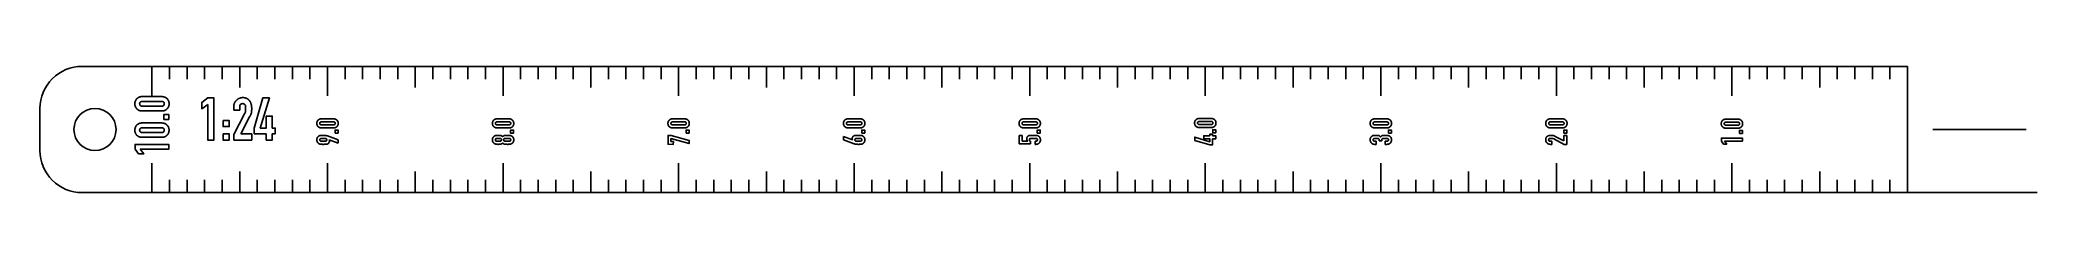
# Model space of a CAD drawing. Header units: millimetres. Extents: x -443 to 31, y 0 to 30.
import ezdxf

# ---------------------------------------------------------------- set-up
doc = ezdxf.new("R2010")
doc.units = ezdxf.units.MM
doc.layers.get('0').update_dxf_attribs({"linetype": 'CONTINUOUS'})

msp = doc.modelspace()

# ---------------------------------------------------------------- linework, layer by layer
for p, q in [((-416.67, 30), (-416.67, 23)), ((-412.5, 30), (-412.5, 27)), ((-408.33, 30), (-408.33, 27)), ((-404.17, 30), (-404.17, 27)), ((-400, 30), (-400, 27)), ((-395.83, 30), (-395.83, 25)), ((-391.67, 30), (-391.67, 27)), ((-387.5, 30), (-387.5, 27)), ((-383.33, 30), (-383.33, 27)), ((-379.17, 30), (-379.17, 27)), ((-375, 30), (-375, 23)), ((-370.83, 30), (-370.83, 27)), ((-366.67, 30), (-366.67, 27)), ((-362.5, 30), (-362.5, 27)), ((-358.33, 30), (-358.33, 27)), ((-354.17, 30), (-354.17, 25)), ((-350, 30), (-350, 27)), ((-345.83, 30), (-345.83, 27)), ((-341.67, 30), (-341.67, 27)), ((-337.5, 30), (-337.5, 27)), ((-333.33, 30), (-333.33, 23)), ((-329.17, 30), (-329.17, 27)), ((-325, 30), (-325, 27)), ((-320.83, 30), (-320.83, 27)), ((-316.67, 30), (-316.67, 27)), ((-312.5, 30), (-312.5, 25)), ((-308.33, 30), (-308.33, 27)), ((-304.17, 30), (-304.17, 27)), ((-300, 30), (-300, 27)), ((-295.83, 30), (-295.83, 27)), ((-291.67, 30), (-291.67, 23)), ((-287.5, 30), (-287.5, 27)), ((-283.33, 30), (-283.33, 27)), ((-279.17, 30), (-279.17, 27)), ((-275, 30), (-275, 27)), ((-270.83, 30), (-270.83, 25)), ((-266.67, 30), (-266.67, 27)), ((-262.5, 30), (-262.5, 27)), ((-258.33, 30), (-258.33, 27)), ((-254.17, 30), (-254.17, 27)), ((-250, 30), (-250, 23)), ((-245.83, 30), (-245.83, 27)), ((-241.67, 30), (-241.67, 27)), ((-237.5, 30), (-237.5, 27)), ((-233.33, 30), (-233.33, 27)), ((-229.17, 30), (-229.17, 25)), ((-225, 30), (-225, 27)), ((-220.83, 30), (-220.83, 27)), ((-216.67, 30), (-216.67, 27)), ((-212.5, 30), (-212.5, 27)), ((-208.33, 30), (-208.33, 23)), ((-204.17, 30), (-204.17, 27)), ((-200, 30), (-200, 27)), ((-195.83, 30), (-195.83, 27)), ((-191.67, 30), (-191.67, 27)), ((-187.5, 30), (-187.5, 25)), ((-183.33, 30), (-183.33, 27)), ((-179.17, 30), (-179.17, 27)), ((-175, 30), (-175, 27)), ((-170.83, 30), (-170.83, 27)), ((-166.67, 30), (-166.67, 23)), ((-162.5, 30), (-162.5, 27)), ((-158.33, 30), (-158.33, 27)), ((-154.17, 30), (-154.17, 27)), ((-150, 30), (-150, 27)), ((-145.83, 30), (-145.83, 25)), ((-141.67, 30), (-141.67, 27)), ((-137.5, 30), (-137.5, 27)), ((-133.33, 30), (-133.33, 27)), ((-129.17, 30), (-129.17, 27)), ((-125, 30), (-125, 23)), ((-120.83, 30), (-120.83, 27)), ((-116.67, 30), (-116.67, 27)), ((-112.5, 30), (-112.5, 27)), ((-108.33, 30), (-108.33, 27)), ((-104.17, 30), (-104.17, 25)), ((-100, 30), (-100, 27)), ((-95.83, 30), (-95.83, 27)), ((-91.67, 30), (-91.67, 27)), ((-87.5, 30), (-87.5, 27)), ((-83.33, 30), (-83.33, 23)), ((-79.17, 30), (-79.17, 27)), ((-75, 30), (-75, 27)), ((-70.83, 30), (-70.83, 27)), ((-66.67, 30), (-66.67, 27)), ((-62.5, 30), (-62.5, 25)), ((-58.33, 30), (-58.33, 27)), ((-54.17, 30), (-54.17, 27)), ((-50, 30), (-50, 27)), ((-45.83, 30), (-45.83, 27)), ((-41.67, 30), (-41.67, 23)), ((-37.5, 30), (-37.5, 27)), ((-33.33, 30), (-33.33, 27)), ((-29.17, 30), (-29.17, 27)), ((-25, 30), (-25, 27)), ((-20.83, 30), (-20.83, 25)), ((-16.67, 30), (-16.67, 27)), ((-12.5, 30), (-12.5, 27)), ((-8.33, 30), (-8.33, 27)), ((-4.17, 30), (-4.17, 27)), ((0, 30), (0, 23)), ((-419.01, 22.83), (-414.31, 22.82)), ((-414.31, 21.68), (-419.01, 21.68)), ((-419.01, 20.56), (-414.31, 20.55)), ((-414.31, 19.41), (-419.01, 19.41)), ((-397.26, 19.62), (-397.26, 20.41)), ((-395.83, 19.62), (-397.26, 19.62)), ((-395.83, 20.44), (-395.83, 19.62)), ((-419.01, 16.56), (-414.31, 16.55)), ((-414.31, 15.41), (-419.01, 15.41)), ((-419.01, 14.29), (-414.32, 14.28)), ((-397.26, 13.85), (-394.67, 18.72)), ((-393.47, 17.99), (-395.57, 13.93)), ((-376.46, 17.53), (-373.53, 17.53)), ((-373.53, 16.81), (-376.46, 16.81)), ((-376.46, 16.11), (-373.53, 16.11)), ((-373.53, 15.39), (-376.46, 15.39)), ((-331.86, 16.81), (-334.8, 16.81)), ((-334.8, 16.11), (-331.86, 16.11)), ((-331.86, 15.39), (-334.8, 15.39)), ((-334.79, 17.53), (-331.86, 17.53)), ((-293.13, 17.53), (-290.19, 17.53)), ((-290.19, 16.81), (-293.13, 16.81)), ((-293.13, 16.11), (-290.19, 16.11)), ((-290.19, 15.39), (-293.13, 15.39)), ((-251.46, 17.53), (-248.53, 17.53)), ((-248.53, 16.81), (-251.46, 16.81)), ((-251.46, 16.11), (-248.53, 16.11)), ((-248.53, 15.39), (-251.46, 15.39)), ((-206.86, 16.81), (-209.8, 16.81)), ((-209.8, 16.11), (-206.86, 16.11)), ((-206.86, 15.39), (-209.8, 15.39)), ((-209.79, 17.53), (-206.86, 17.53)), ((-168.13, 17.62), (-165.19, 17.61)), ((-165.19, 16.9), (-168.13, 16.9)), ((-168.13, 16.2), (-165.19, 16.19)), ((-165.19, 15.48), (-168.13, 15.48)), ((-126.46, 17.53), (-123.53, 17.53)), ((-123.53, 16.81), (-126.46, 16.81)), ((-126.46, 16.11), (-123.53, 16.11)), ((-123.53, 15.39), (-126.46, 15.39)), ((-81.86, 16.81), (-84.8, 16.81)), ((-84.8, 16.11), (-81.86, 16.11)), ((-81.86, 15.39), (-84.8, 15.39)), ((-84.79, 17.53), (-81.86, 17.53)), ((-43.13, 17.46), (-40.19, 17.46)), ((-40.19, 16.74), (-43.13, 16.74)), ((-43.13, 16.04), (-40.19, 16.04)), ((-40.19, 15.32), (-43.13, 15.33)), ((6.03, 15), (28.16, 15)), ((-414.32, 13.14), (-419.01, 13.14)), ((-397.26, 12.5), (-397.26, 13.85)), ((-392.99, 12.5), (-397.26, 12.5)), ((-395.57, 13.93), (-392.99, 13.93)), ((-392.99, 13.93), (-392.99, 12.5)), ((-376.47, 12.19), (-375.54, 12.19)), ((-375.54, 12.89), (-376.46, 12.89)), ((-375.01, 13.47), (-372.5, 12.53)), ((-374.6, 12.55), (-374.61, 12.53)), ((-372.5, 11.73), (-374.6, 12.55)), ((-372.5, 12.53), (-372.5, 11.73)), ((-334.08, 12.89), (-334.81, 12.89)), ((-334.81, 12.19), (-334.08, 12.19)), ((-331.86, 12.89), (-332.84, 12.89)), ((-332.84, 12.19), (-331.86, 12.19)), ((-252.5, 13.35), (-250.4, 12.53)), ((-252.5, 12.55), (-252.5, 13.35)), ((-249.98, 11.61), (-252.5, 12.55)), ((-250.4, 12.53), (-250.38, 12.55)), ((-248.53, 12.89), (-249.46, 12.89)), ((-249.46, 12.19), (-248.53, 12.19)), ((-210.83, 13.61), (-210.16, 13.61)), ((-210.83, 11.56), (-210.83, 13.61)), ((-208.14, 11.56), (-210.83, 11.56)), ((-210.16, 13.61), (-210.16, 12.19)), ((-210.16, 12.19), (-208.81, 12.19)), ((-208.15, 13.61), (-206.86, 13.61)), ((-208.13, 12.19), (-208.14, 11.56)), ((-206.88, 12.89), (-208.05, 12.89)), ((-207.07, 11.47), (-207.07, 12.19)), ((-207.07, 12.19), (-206.89, 12.19)), ((-206.86, 11.47), (-207.07, 11.47)), ((-126.07, 11.47), (-126.48, 11.47)), ((-125.83, 12.89), (-126.47, 12.89)), ((-126.47, 12.19), (-126.07, 12.19)), ((-126.07, 12.19), (-126.07, 11.47)), ((-124.76, 12.32), (-125.39, 12.32)), ((-123.57, 12.89), (-124.29, 12.89)), ((-123.93, 11.47), (-123.93, 12.19)), ((-123.93, 12.19), (-123.56, 12.19)), ((-123.52, 11.47), (-123.93, 11.47)), ((-84.8, 12.19), (-84.39, 12.19)), ((-84.39, 11.47), (-84.79, 11.47)), ((-84.39, 12.19), (-84.39, 11.47)), ((-81.51, 11.47), (-83.94, 12.77)), ((-83.58, 13.37), (-81.55, 12.31)), ((-81.55, 12.31), (-81.55, 13.61)), ((-81.55, 13.61), (-80.83, 13.61)), ((-80.83, 11.47), (-81.51, 11.47)), ((-80.83, 13.61), (-80.83, 11.47)), ((-416.67, 0), (-416.67, 7)), ((-395.83, 0), (-395.83, 5)), ((-375, 0), (-375, 7)), ((-354.17, 0), (-354.17, 5)), ((-333.33, 0), (-333.33, 7)), ((-312.5, 0), (-312.5, 5)), ((-291.67, 0), (-291.67, 7)), ((-270.83, 0), (-270.83, 5)), ((-250, 0), (-250, 7)), ((-229.17, 0), (-229.17, 5)), ((-208.33, 0), (-208.33, 7)), ((-187.5, 0), (-187.5, 5)), ((-166.67, 0), (-166.67, 7)), ((-145.83, 0), (-145.83, 5)), ((-125, 0), (-125, 7)), ((-104.17, 0), (-104.17, 5)), ((-83.33, 0), (-83.33, 7)), ((-62.5, 0), (-62.5, 5)), ((-41.67, 0), (-41.67, 7)), ((-20.83, 0), (-20.83, 5)), ((0, 0), (0, 7)), ((-412.5, 0), (-412.5, 3)), ((-408.33, 0), (-408.33, 3)), ((-404.17, 0), (-404.17, 3)), ((-400, 0), (-400, 3)), ((-391.67, 0), (-391.67, 3)), ((-387.5, 0), (-387.5, 3)), ((-383.33, 0), (-383.33, 3)), ((-379.17, 0), (-379.17, 3)), ((-370.83, 0), (-370.83, 3)), ((-366.67, 0), (-366.67, 3)), ((-362.5, 0), (-362.5, 3)), ((-358.33, 0), (-358.33, 3)), ((-350, 0), (-350, 3)), ((-345.83, 0), (-345.83, 3)), ((-341.67, 0), (-341.67, 3)), ((-337.5, 0), (-337.5, 3)), ((-329.17, 0), (-329.17, 3)), ((-325, 0), (-325, 3)), ((-320.83, 0), (-320.83, 3)), ((-316.67, 0), (-316.67, 3)), ((-308.33, 0), (-308.33, 3)), ((-304.17, 0), (-304.17, 3)), ((-300, 0), (-300, 3)), ((-295.83, 0), (-295.83, 3)), ((-287.5, 0), (-287.5, 3)), ((-283.33, 0), (-283.33, 3)), ((-279.17, 0), (-279.17, 3)), ((-275, 0), (-275, 3)), ((-266.67, 0), (-266.67, 3)), ((-262.5, 0), (-262.5, 3)), ((-258.33, 0), (-258.33, 3)), ((-254.17, 0), (-254.17, 3)), ((-245.83, 0), (-245.83, 3)), ((-241.67, 0), (-241.67, 3)), ((-237.5, 0), (-237.5, 3)), ((-233.33, 0), (-233.33, 3)), ((-225, 0), (-225, 3)), ((-220.83, 0), (-220.83, 3)), ((-216.67, 0), (-216.67, 3)), ((-212.5, 0), (-212.5, 3)), ((-204.17, 0), (-204.17, 3)), ((-200, 0), (-200, 3)), ((-195.83, 0), (-195.83, 3)), ((-191.67, 0), (-191.67, 3)), ((-183.33, 0), (-183.33, 3)), ((-179.17, 0), (-179.17, 3)), ((-175, 0), (-175, 3)), ((-170.83, 0), (-170.83, 3)), ((-162.5, 0), (-162.5, 3)), ((-158.33, 0), (-158.33, 3)), ((-154.17, 0), (-154.17, 3)), ((-150, 0), (-150, 3)), ((-141.67, 0), (-141.67, 3)), ((-137.5, 0), (-137.5, 3)), ((-133.33, 0), (-133.33, 3)), ((-129.17, 0), (-129.17, 3)), ((-120.83, 0), (-120.83, 3)), ((-116.67, 0), (-116.67, 3)), ((-112.5, 0), (-112.5, 3)), ((-108.33, 0), (-108.33, 3)), ((-100, 0), (-100, 3)), ((-95.83, 0), (-95.83, 3)), ((-91.67, 0), (-91.67, 3)), ((-87.5, 0), (-87.5, 3)), ((-79.17, 0), (-79.17, 3)), ((-75, 0), (-75, 3)), ((-70.83, 0), (-70.83, 3)), ((-66.67, 0), (-66.67, 3)), ((-58.33, 0), (-58.33, 3)), ((-54.17, 0), (-54.17, 3)), ((-50, 0), (-50, 3)), ((-45.83, 0), (-45.83, 3)), ((-37.5, 0), (-37.5, 3)), ((-33.33, 0), (-33.33, 3)), ((-29.17, 0), (-29.17, 3)), ((-25, 0), (-25, 3)), ((-16.67, 0), (-16.67, 3)), ((-12.5, 0), (-12.5, 3)), ((-8.33, 0), (-8.33, 3)), ((-4.17, 0), (-4.17, 3)), ((0, 0), (30.76, 0))]:
    msp.add_line(p, q)
msp.add_lwpolyline([(-433.25, 0), (0, 0), (0, 30), (-433.25, 30, 0.414214), (-443.25, 20), (-443.25, 10, 0.414214)], format="xyb", close=True)
for points in [[(-403.4, 20.98), (-403.4, 12.5), (-401.96, 12.5), (-401.96, 22.5), (-403.4, 22.5), (-404.83, 21.45), (-404.83, 19.93)], [(-389.53, 13.99), (-389.53, 12.5), (-388.1, 12.5), (-388.1, 13.99), (-387.41, 13.99), (-387.41, 15.34), (-388.1, 15.34), (-388.1, 18.19), (-389.53, 18.19), (-389.53, 15.34), (-390.95, 15.34), (-388.8, 22.5), (-390.32, 22.5), (-392.38, 15.34), (-392.38, 13.99)], [(-413.81, 17.41), (-412.66, 17.41), (-412.66, 18.55), (-413.81, 18.55)], [(-399.76, 17.12), (-399.76, 15.69), (-398.33, 15.69), (-398.33, 17.12)], [(-373.21, 14.14), (-372.5, 14.14), (-372.5, 14.86), (-373.21, 14.86)], [(-331.55, 14.14), (-330.83, 14.14), (-330.83, 14.86), (-331.55, 14.86)], [(-289.88, 14.14), (-289.16, 14.14), (-289.16, 14.86), (-289.88, 14.86)], [(-248.21, 14.14), (-247.5, 14.14), (-247.5, 14.86), (-248.21, 14.86)], [(-206.55, 14.14), (-205.83, 14.14), (-205.83, 14.86), (-206.55, 14.86)], [(-164.88, 14.23), (-164.16, 14.23), (-164.16, 14.94), (-164.88, 14.94)], [(-123.21, 14.14), (-122.5, 14.14), (-122.5, 14.86), (-123.21, 14.86)], [(-81.55, 14.14), (-80.83, 14.14), (-80.83, 14.86), (-81.55, 14.86)], [(-39.88, 14.07), (-39.16, 14.07), (-39.16, 14.79), (-39.88, 14.79)], [(-419.45, 10.32), (-412.67, 10.32), (-412.67, 11.46), (-420.67, 11.47), (-420.67, 10.32), (-419.83, 9.18), (-418.61, 9.18)], [(-399.76, 13.93), (-399.76, 12.5), (-398.33, 12.5), (-398.33, 13.93)], [(-293.49, 12.89), (-289.16, 11.63), (-289.16, 12.39), (-293.45, 13.61), (-294.16, 13.61), (-294.17, 11.48), (-292.92, 11.47), (-292.91, 12.11), (-293.49, 12.11)], [(-164.91, 12.81), (-164.16, 12.81), (-164.16, 13.53), (-164.91, 13.53), (-164.91, 13.87), (-165.58, 13.87), (-165.58, 13.53), (-167.01, 13.53), (-167.01, 12.81), (-165.58, 12.81), (-165.58, 12.1), (-169.16, 13.18), (-169.16, 12.42), (-165.58, 11.38), (-164.91, 11.38)], [(-43.41, 12.26), (-39.16, 12.25), (-39.16, 12.97), (-44.16, 12.97), (-44.16, 12.26), (-43.64, 11.54), (-42.88, 11.54)]]:
    msp.add_lwpolyline(points, close=True)
msp.add_circle((-430.18, 15), 5)
for points in [[(-420.73, 21.12), (-420.73, 21.46), (-420.6, 21.76)], [(-420.6, 20.47), (-420.73, 20.78), (-420.73, 21.12)], [(-420.6, 21.76), (-420.49, 22.08), (-420.26, 22.31)], [(-420.27, 19.93), (-420.49, 20.17), (-420.6, 20.47)], [(-419.73, 19.55), (-420.04, 19.69), (-420.27, 19.93)], [(-420.26, 22.31), (-420.04, 22.55), (-419.72, 22.68)], [(-419.01, 19.41), (-419.41, 19.41), (-419.73, 19.55)], [(-419.72, 22.68), (-419.41, 22.83), (-419.01, 22.83)], [(-419.41, 21.52), (-419.58, 21.37), (-419.58, 21.12)], [(-419.58, 21.12), (-419.58, 20.87), (-419.41, 20.72)], [(-419.01, 21.68), (-419.25, 21.68), (-419.41, 21.52)], [(-419.41, 20.72), (-419.25, 20.56), (-419.01, 20.56)], [(-414.31, 22.82), (-413.9, 22.82), (-413.59, 22.68)], [(-413.89, 21.52), (-414.06, 21.68), (-414.31, 21.68)], [(-414.31, 20.55), (-414.06, 20.55), (-413.89, 20.71)], [(-413.59, 19.54), (-413.91, 19.41), (-414.31, 19.41)], [(-413.74, 21.12), (-413.74, 21.36), (-413.89, 21.52)], [(-413.89, 20.71), (-413.74, 20.87), (-413.74, 21.12)], [(-413.59, 22.68), (-413.28, 22.54), (-413.05, 22.31)], [(-413.05, 19.92), (-413.28, 19.69), (-413.59, 19.54)], [(-413.05, 22.31), (-412.83, 22.07), (-412.7, 21.76)], [(-412.7, 20.46), (-412.83, 20.16), (-413.05, 19.92)], [(-412.7, 21.76), (-412.59, 21.45), (-412.59, 21.11)], [(-412.59, 21.11), (-412.59, 20.78), (-412.7, 20.46)], [(-397.26, 20.41), (-397.26, 20.86), (-397.09, 21.25)], [(-397.09, 21.25), (-396.92, 21.64), (-396.63, 21.94)], [(-396.63, 21.94), (-396.35, 22.23), (-395.95, 22.4)], [(-395.95, 22.4), (-395.56, 22.59), (-395.11, 22.59)], [(-395.64, 20.97), (-395.83, 20.79), (-395.83, 20.44)], [(-395.12, 21.15), (-395.45, 21.15), (-395.64, 20.97)], [(-394.72, 21.04), (-394.86, 21.15), (-395.12, 21.15)], [(-395.11, 22.59), (-394.55, 22.59), (-394.15, 22.37)], [(-394.51, 20.79), (-394.58, 20.94), (-394.72, 21.04)], [(-394.67, 18.72), (-394.48, 19.09), (-394.45, 19.35)], [(-394.44, 20.42), (-394.44, 20.63), (-394.51, 20.79)], [(-394.45, 19.35), (-394.42, 19.64), (-394.42, 20.04)], [(-394.42, 20.04), (-394.42, 20.23), (-394.44, 20.42)], [(-394.15, 22.37), (-393.75, 22.18), (-393.48, 21.83)], [(-393.48, 21.83), (-393.23, 21.48), (-393.12, 21.03)], [(-393.06, 18.99), (-393.1, 18.76), (-393.2, 18.54)], [(-393.12, 21.03), (-392.99, 20.58), (-392.99, 20.07)], [(-393, 19.45), (-393.02, 19.21), (-393.06, 18.99)], [(-392.99, 20.07), (-392.99, 19.71), (-393, 19.45)], [(-420.73, 14.85), (-420.73, 15.19), (-420.61, 15.49)], [(-420.61, 14.2), (-420.73, 14.51), (-420.73, 14.85)], [(-420.61, 15.49), (-420.49, 15.81), (-420.27, 16.04)], [(-420.27, 16.04), (-420.04, 16.28), (-419.73, 16.41)], [(-419.73, 16.41), (-419.42, 16.56), (-419.01, 16.56)], [(-419.42, 15.25), (-419.58, 15.1), (-419.58, 14.85)], [(-419.58, 14.85), (-419.59, 14.6), (-419.42, 14.45)], [(-419.01, 15.41), (-419.26, 15.41), (-419.42, 15.25)], [(-419.42, 14.45), (-419.26, 14.29), (-419.01, 14.29)], [(-414.32, 14.28), (-414.07, 14.28), (-413.9, 14.44)], [(-414.31, 16.55), (-413.91, 16.55), (-413.59, 16.41)], [(-413.9, 15.25), (-414.07, 15.41), (-414.31, 15.41)], [(-413.74, 14.85), (-413.74, 15.09), (-413.9, 15.25)], [(-413.9, 14.44), (-413.74, 14.6), (-413.74, 14.85)], [(-413.59, 16.41), (-413.28, 16.27), (-413.06, 16.04)], [(-413.06, 16.04), (-412.83, 15.8), (-412.71, 15.49)], [(-412.71, 15.49), (-412.6, 15.18), (-412.6, 14.85)], [(-412.6, 14.85), (-412.6, 14.51), (-412.71, 14.19)], [(-393.2, 18.54), (-393.3, 18.32), (-393.47, 17.99)], [(-377.54, 16.46), (-377.54, 16.67), (-377.46, 16.86)], [(-377.46, 16.05), (-377.54, 16.25), (-377.54, 16.46)], [(-377.46, 16.86), (-377.39, 17.06), (-377.25, 17.21)], [(-377.25, 15.72), (-377.39, 15.86), (-377.46, 16.05)], [(-377.25, 17.21), (-377.11, 17.35), (-376.91, 17.44)], [(-376.91, 15.48), (-377.11, 15.57), (-377.25, 15.72)], [(-376.91, 17.44), (-376.71, 17.53), (-376.46, 17.53)], [(-376.46, 15.39), (-376.72, 15.39), (-376.91, 15.48)], [(-376.71, 16.71), (-376.82, 16.62), (-376.82, 16.46)], [(-376.82, 16.46), (-376.82, 16.31), (-376.72, 16.21)], [(-376.72, 16.21), (-376.62, 16.11), (-376.46, 16.11)], [(-376.46, 16.81), (-376.62, 16.81), (-376.71, 16.71)], [(-373.53, 17.53), (-373.27, 17.53), (-373.08, 17.43)], [(-373.27, 16.71), (-373.37, 16.81), (-373.53, 16.81)], [(-373.53, 16.11), (-373.37, 16.11), (-373.27, 16.21)], [(-373.08, 15.47), (-373.27, 15.39), (-373.53, 15.39)], [(-373.17, 16.46), (-373.17, 16.61), (-373.27, 16.71)], [(-373.27, 16.21), (-373.17, 16.3), (-373.17, 16.46)], [(-373.08, 17.43), (-372.88, 17.35), (-372.74, 17.2)], [(-372.74, 15.71), (-372.88, 15.57), (-373.08, 15.47)], [(-372.74, 17.2), (-372.6, 17.05), (-372.52, 16.86)], [(-372.52, 16.05), (-372.6, 15.86), (-372.74, 15.71)], [(-372.52, 16.86), (-372.45, 16.67), (-372.45, 16.46)], [(-372.45, 16.46), (-372.45, 16.25), (-372.52, 16.05)], [(-335.87, 16.46), (-335.87, 16.67), (-335.79, 16.86)], [(-335.79, 16.05), (-335.87, 16.25), (-335.87, 16.46)], [(-335.79, 16.86), (-335.72, 17.06), (-335.58, 17.21)], [(-335.58, 15.72), (-335.72, 15.86), (-335.79, 16.05)], [(-335.58, 17.21), (-335.44, 17.35), (-335.24, 17.44)], [(-335.25, 15.48), (-335.44, 15.57), (-335.58, 15.72)], [(-334.8, 15.39), (-335.05, 15.39), (-335.25, 15.48)], [(-335.24, 17.44), (-335.05, 17.53), (-334.79, 17.53)], [(-335.05, 16.71), (-335.15, 16.62), (-335.15, 16.46)], [(-335.15, 16.46), (-335.15, 16.31), (-335.05, 16.21)], [(-334.8, 16.81), (-334.95, 16.81), (-335.05, 16.71)], [(-335.05, 16.21), (-334.95, 16.11), (-334.8, 16.11)], [(-331.86, 17.53), (-331.61, 17.53), (-331.41, 17.43)], [(-331.6, 16.71), (-331.71, 16.81), (-331.86, 16.81)], [(-331.86, 16.11), (-331.71, 16.11), (-331.6, 16.21)], [(-331.41, 15.47), (-331.61, 15.39), (-331.86, 15.39)], [(-331.5, 16.46), (-331.5, 16.61), (-331.6, 16.71)], [(-331.6, 16.21), (-331.5, 16.3), (-331.5, 16.46)], [(-331.41, 17.43), (-331.21, 17.35), (-331.07, 17.2)], [(-331.07, 15.71), (-331.21, 15.57), (-331.41, 15.47)], [(-331.07, 17.2), (-330.93, 17.05), (-330.86, 16.86)], [(-330.86, 16.05), (-330.93, 15.86), (-331.07, 15.71)], [(-330.86, 16.86), (-330.79, 16.67), (-330.79, 16.46)], [(-330.79, 16.46), (-330.79, 16.25), (-330.86, 16.05)], [(-294.2, 16.46), (-294.2, 16.67), (-294.13, 16.86)], [(-294.13, 16.05), (-294.2, 16.25), (-294.2, 16.46)], [(-294.13, 16.86), (-294.06, 17.06), (-293.91, 17.21)], [(-293.92, 15.72), (-294.06, 15.86), (-294.13, 16.05)], [(-293.58, 15.48), (-293.78, 15.57), (-293.92, 15.72)], [(-293.91, 17.21), (-293.77, 17.35), (-293.58, 17.44)], [(-293.58, 17.44), (-293.38, 17.53), (-293.13, 17.53)], [(-293.13, 15.39), (-293.38, 15.39), (-293.58, 15.48)], [(-293.38, 16.71), (-293.49, 16.62), (-293.49, 16.46)], [(-293.49, 16.46), (-293.49, 16.31), (-293.38, 16.21)], [(-293.13, 16.81), (-293.28, 16.81), (-293.38, 16.71)], [(-293.38, 16.21), (-293.28, 16.11), (-293.13, 16.11)], [(-290.19, 17.53), (-289.94, 17.53), (-289.74, 17.43)], [(-289.93, 16.71), (-290.04, 16.81), (-290.19, 16.81)], [(-290.19, 16.11), (-290.04, 16.11), (-289.93, 16.21)], [(-289.74, 15.47), (-289.94, 15.39), (-290.19, 15.39)], [(-289.84, 16.46), (-289.84, 16.61), (-289.93, 16.71)], [(-289.93, 16.21), (-289.84, 16.3), (-289.84, 16.46)], [(-289.74, 17.43), (-289.55, 17.35), (-289.41, 17.2)], [(-289.41, 15.71), (-289.55, 15.57), (-289.74, 15.47)], [(-289.41, 17.2), (-289.27, 17.05), (-289.19, 16.86)], [(-289.19, 16.05), (-289.27, 15.86), (-289.41, 15.71)], [(-289.19, 16.86), (-289.12, 16.67), (-289.12, 16.46)], [(-289.12, 16.46), (-289.12, 16.25), (-289.19, 16.05)], [(-252.54, 16.46), (-252.54, 16.67), (-252.46, 16.86)], [(-252.46, 16.05), (-252.54, 16.25), (-252.54, 16.46)], [(-252.46, 16.86), (-252.39, 17.06), (-252.25, 17.21)], [(-252.25, 15.72), (-252.39, 15.86), (-252.46, 16.05)], [(-252.25, 17.21), (-252.11, 17.35), (-251.91, 17.44)], [(-251.91, 15.48), (-252.11, 15.57), (-252.25, 15.72)], [(-251.91, 17.44), (-251.71, 17.53), (-251.46, 17.53)], [(-251.46, 15.39), (-251.72, 15.39), (-251.91, 15.48)], [(-251.71, 16.71), (-251.82, 16.62), (-251.82, 16.46)], [(-251.82, 16.46), (-251.82, 16.31), (-251.72, 16.21)], [(-251.72, 16.21), (-251.62, 16.11), (-251.46, 16.11)], [(-251.46, 16.81), (-251.62, 16.81), (-251.71, 16.71)], [(-248.53, 17.53), (-248.27, 17.53), (-248.08, 17.43)], [(-248.27, 16.71), (-248.37, 16.81), (-248.53, 16.81)], [(-248.53, 16.11), (-248.37, 16.11), (-248.27, 16.21)], [(-248.08, 15.47), (-248.27, 15.39), (-248.53, 15.39)], [(-248.17, 16.46), (-248.17, 16.61), (-248.27, 16.71)], [(-248.27, 16.21), (-248.17, 16.3), (-248.17, 16.46)], [(-248.08, 17.43), (-247.88, 17.35), (-247.74, 17.2)], [(-247.74, 15.71), (-247.88, 15.57), (-248.08, 15.47)], [(-247.74, 17.2), (-247.6, 17.05), (-247.52, 16.86)], [(-247.52, 16.05), (-247.6, 15.86), (-247.74, 15.71)], [(-247.52, 16.86), (-247.45, 16.67), (-247.45, 16.46)], [(-247.45, 16.46), (-247.45, 16.25), (-247.52, 16.05)], [(-210.87, 16.46), (-210.87, 16.67), (-210.79, 16.86)], [(-210.79, 16.05), (-210.87, 16.25), (-210.87, 16.46)], [(-210.79, 16.86), (-210.72, 17.06), (-210.58, 17.21)], [(-210.58, 15.72), (-210.72, 15.86), (-210.79, 16.05)], [(-210.58, 17.21), (-210.44, 17.35), (-210.24, 17.44)], [(-210.25, 15.48), (-210.44, 15.57), (-210.58, 15.72)], [(-209.8, 15.39), (-210.05, 15.39), (-210.25, 15.48)], [(-210.24, 17.44), (-210.05, 17.53), (-209.79, 17.53)], [(-210.05, 16.71), (-210.15, 16.62), (-210.15, 16.46)], [(-210.15, 16.46), (-210.15, 16.31), (-210.05, 16.21)], [(-209.8, 16.81), (-209.95, 16.81), (-210.05, 16.71)], [(-210.05, 16.21), (-209.95, 16.11), (-209.8, 16.11)], [(-206.86, 17.53), (-206.61, 17.53), (-206.41, 17.43)], [(-206.6, 16.71), (-206.71, 16.81), (-206.86, 16.81)], [(-206.86, 16.11), (-206.71, 16.11), (-206.6, 16.21)], [(-206.41, 15.47), (-206.61, 15.39), (-206.86, 15.39)], [(-206.5, 16.46), (-206.5, 16.61), (-206.6, 16.71)], [(-206.6, 16.21), (-206.5, 16.3), (-206.5, 16.46)], [(-206.41, 17.43), (-206.21, 17.35), (-206.07, 17.2)], [(-206.07, 15.71), (-206.21, 15.57), (-206.41, 15.47)], [(-206.07, 17.2), (-205.93, 17.05), (-205.86, 16.86)], [(-205.86, 16.05), (-205.93, 15.86), (-206.07, 15.71)], [(-205.86, 16.86), (-205.79, 16.67), (-205.79, 16.46)], [(-205.79, 16.46), (-205.79, 16.25), (-205.86, 16.05)], [(-169.2, 16.55), (-169.2, 16.76), (-169.13, 16.95)], [(-169.13, 16.14), (-169.2, 16.34), (-169.2, 16.55)], [(-169.13, 16.95), (-169.06, 17.15), (-168.91, 17.29)], [(-168.92, 15.8), (-169.06, 15.95), (-169.13, 16.14)], [(-168.58, 15.57), (-168.78, 15.66), (-168.92, 15.8)], [(-168.91, 17.29), (-168.77, 17.44), (-168.58, 17.52)], [(-168.58, 17.52), (-168.38, 17.62), (-168.13, 17.62)], [(-168.13, 15.48), (-168.38, 15.48), (-168.58, 15.57)], [(-168.38, 16.8), (-168.49, 16.7), (-168.49, 16.55)], [(-168.49, 16.55), (-168.49, 16.39), (-168.38, 16.3)], [(-168.13, 16.9), (-168.28, 16.9), (-168.38, 16.8)], [(-168.38, 16.3), (-168.28, 16.2), (-168.13, 16.2)], [(-165.19, 17.61), (-164.94, 17.61), (-164.74, 17.52)], [(-164.93, 16.8), (-165.04, 16.9), (-165.19, 16.9)], [(-165.19, 16.19), (-165.04, 16.19), (-164.93, 16.29)], [(-164.74, 15.56), (-164.94, 15.48), (-165.19, 15.48)], [(-164.84, 16.55), (-164.84, 16.7), (-164.93, 16.8)], [(-164.93, 16.29), (-164.84, 16.39), (-164.84, 16.55)], [(-164.74, 17.52), (-164.55, 17.44), (-164.41, 17.29)], [(-164.41, 15.8), (-164.55, 15.65), (-164.74, 15.56)], [(-164.41, 17.29), (-164.27, 17.14), (-164.19, 16.95)], [(-164.19, 16.14), (-164.27, 15.95), (-164.41, 15.8)], [(-164.19, 16.95), (-164.12, 16.76), (-164.12, 16.55)], [(-164.12, 16.55), (-164.12, 16.33), (-164.19, 16.14)], [(-127.54, 16.46), (-127.54, 16.67), (-127.46, 16.86)], [(-127.46, 16.05), (-127.54, 16.25), (-127.54, 16.46)], [(-127.46, 16.86), (-127.39, 17.06), (-127.25, 17.21)], [(-127.25, 15.72), (-127.39, 15.86), (-127.46, 16.05)], [(-127.25, 17.21), (-127.11, 17.35), (-126.91, 17.44)], [(-126.91, 15.48), (-127.11, 15.57), (-127.25, 15.72)], [(-126.91, 17.44), (-126.71, 17.53), (-126.46, 17.53)], [(-126.46, 15.39), (-126.72, 15.39), (-126.91, 15.48)], [(-126.71, 16.71), (-126.82, 16.62), (-126.82, 16.46)], [(-126.82, 16.46), (-126.82, 16.31), (-126.72, 16.21)], [(-126.72, 16.21), (-126.62, 16.11), (-126.46, 16.11)], [(-126.46, 16.81), (-126.62, 16.81), (-126.71, 16.71)], [(-123.53, 17.53), (-123.27, 17.53), (-123.08, 17.43)], [(-123.27, 16.71), (-123.37, 16.81), (-123.53, 16.81)], [(-123.53, 16.11), (-123.37, 16.11), (-123.27, 16.21)], [(-123.08, 15.47), (-123.27, 15.39), (-123.53, 15.39)], [(-123.17, 16.46), (-123.17, 16.61), (-123.27, 16.71)], [(-123.27, 16.21), (-123.17, 16.3), (-123.17, 16.46)], [(-123.08, 17.43), (-122.88, 17.35), (-122.74, 17.2)], [(-122.74, 15.71), (-122.88, 15.57), (-123.08, 15.47)], [(-122.74, 17.2), (-122.6, 17.05), (-122.52, 16.86)], [(-122.52, 16.05), (-122.6, 15.86), (-122.74, 15.71)], [(-122.52, 16.86), (-122.45, 16.67), (-122.45, 16.46)], [(-122.45, 16.46), (-122.45, 16.25), (-122.52, 16.05)], [(-85.87, 16.46), (-85.87, 16.67), (-85.79, 16.86)], [(-85.79, 16.05), (-85.87, 16.25), (-85.87, 16.46)], [(-85.79, 16.86), (-85.72, 17.06), (-85.58, 17.21)], [(-85.58, 15.72), (-85.72, 15.86), (-85.79, 16.05)], [(-85.58, 17.21), (-85.44, 17.35), (-85.24, 17.44)], [(-85.25, 15.48), (-85.44, 15.57), (-85.58, 15.72)], [(-84.8, 15.39), (-85.05, 15.39), (-85.25, 15.48)], [(-85.24, 17.44), (-85.05, 17.53), (-84.79, 17.53)], [(-85.05, 16.71), (-85.15, 16.62), (-85.15, 16.46)], [(-85.15, 16.46), (-85.15, 16.31), (-85.05, 16.21)], [(-84.8, 16.81), (-84.95, 16.81), (-85.05, 16.71)], [(-85.05, 16.21), (-84.95, 16.11), (-84.8, 16.11)], [(-81.86, 17.53), (-81.61, 17.53), (-81.41, 17.43)], [(-81.6, 16.71), (-81.71, 16.81), (-81.86, 16.81)], [(-81.86, 16.11), (-81.71, 16.11), (-81.6, 16.21)], [(-81.41, 15.47), (-81.61, 15.39), (-81.86, 15.39)], [(-81.5, 16.46), (-81.5, 16.61), (-81.6, 16.71)], [(-81.6, 16.21), (-81.5, 16.3), (-81.5, 16.46)], [(-81.41, 17.43), (-81.21, 17.35), (-81.07, 17.2)], [(-81.07, 15.71), (-81.21, 15.57), (-81.41, 15.47)], [(-81.07, 17.2), (-80.93, 17.05), (-80.86, 16.86)], [(-80.86, 16.05), (-80.93, 15.86), (-81.07, 15.71)], [(-80.86, 16.86), (-80.79, 16.67), (-80.79, 16.46)], [(-80.79, 16.46), (-80.79, 16.25), (-80.86, 16.05)], [(-44.2, 16.39), (-44.2, 16.61), (-44.13, 16.79)], [(-44.13, 15.99), (-44.2, 16.18), (-44.2, 16.39)], [(-44.13, 16.79), (-44.06, 16.99), (-43.91, 17.14)], [(-43.92, 15.65), (-44.06, 15.8), (-44.13, 15.99)], [(-43.58, 15.41), (-43.78, 15.5), (-43.92, 15.65)], [(-43.91, 17.14), (-43.77, 17.29), (-43.58, 17.37)], [(-43.58, 17.37), (-43.38, 17.46), (-43.13, 17.46)], [(-43.13, 15.33), (-43.38, 15.33), (-43.58, 15.41)], [(-43.38, 16.65), (-43.49, 16.55), (-43.49, 16.39)], [(-43.49, 16.39), (-43.49, 16.24), (-43.38, 16.14)], [(-43.13, 16.74), (-43.28, 16.74), (-43.38, 16.65)], [(-43.38, 16.14), (-43.28, 16.04), (-43.13, 16.04)], [(-40.19, 17.46), (-39.94, 17.46), (-39.74, 17.37)], [(-39.93, 16.64), (-40.04, 16.74), (-40.19, 16.74)], [(-40.19, 16.04), (-40.04, 16.04), (-39.93, 16.14)], [(-39.74, 15.41), (-39.94, 15.32), (-40.19, 15.32)], [(-39.84, 16.39), (-39.84, 16.55), (-39.93, 16.64)], [(-39.93, 16.14), (-39.84, 16.24), (-39.84, 16.39)], [(-39.74, 17.37), (-39.55, 17.28), (-39.41, 17.14)], [(-39.41, 15.65), (-39.55, 15.5), (-39.74, 15.41)], [(-39.41, 17.14), (-39.27, 16.99), (-39.19, 16.79)], [(-39.19, 15.98), (-39.27, 15.79), (-39.41, 15.65)], [(-39.19, 16.79), (-39.12, 16.6), (-39.12, 16.39)], [(-39.12, 16.39), (-39.12, 16.18), (-39.19, 15.98)], [(-420.27, 13.66), (-420.5, 13.9), (-420.61, 14.2)], [(-419.73, 13.28), (-420.05, 13.42), (-420.27, 13.66)], [(-419.01, 13.14), (-419.42, 13.14), (-419.73, 13.28)], [(-413.6, 13.27), (-413.91, 13.14), (-414.32, 13.14)], [(-413.06, 13.65), (-413.28, 13.42), (-413.6, 13.27)], [(-412.71, 14.19), (-412.83, 13.89), (-413.06, 13.65)], [(-377.54, 12.54), (-377.54, 12.84), (-377.41, 13.07)], [(-377.41, 12.01), (-377.54, 12.25), (-377.54, 12.54)], [(-377.41, 13.07), (-377.28, 13.3), (-377.05, 13.44)], [(-377.06, 11.64), (-377.29, 11.78), (-377.41, 12.01)], [(-376.89, 11.55), (-376.97, 11.59), (-377.06, 11.64)], [(-377.05, 13.44), (-376.97, 13.49), (-376.89, 13.53)], [(-376.89, 13.53), (-376.82, 13.56), (-376.71, 13.58)], [(-376.71, 11.51), (-376.82, 11.52), (-376.89, 11.55)], [(-376.72, 12.79), (-376.82, 12.68), (-376.82, 12.54)], [(-376.82, 12.54), (-376.82, 12.4), (-376.73, 12.3)], [(-376.73, 12.3), (-376.63, 12.19), (-376.47, 12.19)], [(-376.46, 12.89), (-376.63, 12.89), (-376.72, 12.79)], [(-376.71, 13.58), (-376.6, 13.6), (-376.44, 13.6)], [(-376.44, 11.48), (-376.6, 11.49), (-376.71, 11.51)], [(-376.44, 13.6), (-376.28, 13.61), (-376.04, 13.61)], [(-376.04, 11.47), (-376.28, 11.47), (-376.44, 11.48)], [(-376.04, 13.61), (-375.8, 13.61), (-375.65, 13.6)], [(-375.55, 11.48), (-375.74, 11.47), (-376.04, 11.47)], [(-375.65, 13.6), (-375.5, 13.59), (-375.4, 13.58)], [(-375.23, 11.51), (-375.36, 11.49), (-375.55, 11.48)], [(-375.28, 12.79), (-375.38, 12.89), (-375.54, 12.89)], [(-375.54, 12.19), (-375.38, 12.19), (-375.28, 12.3)], [(-375.4, 13.58), (-375.28, 13.56), (-375.19, 13.53)], [(-375.18, 12.54), (-375.18, 12.68), (-375.28, 12.79)], [(-375.28, 12.3), (-375.18, 12.4), (-375.18, 12.54)], [(-375.02, 11.55), (-375.1, 11.52), (-375.23, 11.51)], [(-375.19, 13.53), (-375.11, 13.51), (-375.01, 13.47)], [(-374.87, 11.63), (-374.94, 11.58), (-375.02, 11.55)], [(-374.64, 11.88), (-374.73, 11.72), (-374.87, 11.63)], [(-374.55, 12.23), (-374.55, 12.04), (-374.64, 11.88)], [(-374.61, 12.53), (-374.58, 12.5), (-374.56, 12.42)], [(-374.56, 12.42), (-374.55, 12.35), (-374.55, 12.23)], [(-335.87, 12.54), (-335.87, 12.79), (-335.77, 13)], [(-335.77, 12.09), (-335.87, 12.3), (-335.87, 12.54)], [(-335.77, 13), (-335.67, 13.21), (-335.49, 13.35)], [(-335.49, 11.73), (-335.67, 11.88), (-335.77, 12.09)], [(-335.49, 13.35), (-335.39, 13.42), (-335.31, 13.47)], [(-335.31, 11.62), (-335.4, 11.66), (-335.49, 11.73)], [(-335.31, 13.47), (-335.23, 13.52), (-335.12, 13.55)], [(-335.12, 11.54), (-335.23, 11.57), (-335.31, 11.62)], [(-335.05, 12.79), (-335.16, 12.68), (-335.16, 12.54)], [(-335.16, 12.54), (-335.16, 12.4), (-335.05, 12.3)], [(-335.12, 13.55), (-335.02, 13.59), (-334.87, 13.6)], [(-334.87, 11.49), (-335.02, 11.5), (-335.12, 11.54)], [(-334.81, 12.89), (-334.95, 12.89), (-335.05, 12.79)], [(-335.05, 12.3), (-334.95, 12.19), (-334.81, 12.19)], [(-334.87, 13.6), (-334.73, 13.61), (-334.52, 13.61)], [(-334.53, 11.47), (-334.73, 11.47), (-334.87, 11.49)], [(-334.15, 11.48), (-334.3, 11.47), (-334.53, 11.47)], [(-334.52, 13.61), (-334.3, 13.61), (-334.14, 13.6)], [(-333.87, 11.52), (-333.99, 11.49), (-334.15, 11.48)], [(-334.14, 13.6), (-333.99, 13.59), (-333.87, 13.56)], [(-333.82, 12.79), (-333.93, 12.89), (-334.08, 12.89)], [(-334.08, 12.19), (-333.93, 12.19), (-333.82, 12.3)], [(-333.87, 13.56), (-333.75, 13.52), (-333.65, 13.45)], [(-333.65, 11.63), (-333.75, 11.56), (-333.87, 11.52)], [(-333.72, 12.54), (-333.72, 12.68), (-333.82, 12.79)], [(-333.82, 12.3), (-333.72, 12.4), (-333.72, 12.54)], [(-333.65, 13.45), (-333.56, 13.38), (-333.46, 13.25)], [(-333.46, 11.83), (-333.56, 11.71), (-333.65, 11.63)], [(-333.46, 13.25), (-333.36, 13.38), (-333.26, 13.45)], [(-333.26, 11.63), (-333.36, 11.71), (-333.46, 11.83)], [(-333.26, 13.45), (-333.16, 13.52), (-333.03, 13.56)], [(-333.03, 11.52), (-333.16, 11.56), (-333.26, 11.63)], [(-333.08, 12.79), (-333.19, 12.68), (-333.19, 12.54)], [(-333.19, 12.54), (-333.19, 12.4), (-333.09, 12.29)], [(-333.09, 12.29), (-332.99, 12.19), (-332.84, 12.19)], [(-332.84, 12.89), (-332.99, 12.89), (-333.08, 12.79)], [(-333.03, 13.56), (-332.89, 13.59), (-332.7, 13.6)], [(-332.7, 11.48), (-332.9, 11.49), (-333.03, 11.52)], [(-332.7, 13.6), (-332.51, 13.61), (-332.23, 13.61)], [(-332.23, 11.47), (-332.51, 11.47), (-332.7, 11.48)], [(-332.23, 13.61), (-332, 13.61), (-331.84, 13.59)], [(-331.84, 11.48), (-332, 11.47), (-332.23, 11.47)], [(-331.6, 12.79), (-331.71, 12.89), (-331.86, 12.89)], [(-331.86, 12.19), (-331.71, 12.19), (-331.6, 12.29)], [(-331.84, 13.59), (-331.69, 13.59), (-331.58, 13.56)], [(-331.58, 11.51), (-331.7, 11.49), (-331.84, 11.48)], [(-331.51, 12.54), (-331.5, 12.68), (-331.6, 12.79)], [(-331.6, 12.29), (-331.51, 12.4), (-331.51, 12.54)], [(-331.58, 13.56), (-331.47, 13.54), (-331.39, 13.5)], [(-331.39, 11.57), (-331.47, 11.54), (-331.58, 11.51)], [(-331.39, 13.5), (-331.31, 13.47), (-331.23, 13.41)], [(-331.23, 11.67), (-331.32, 11.61), (-331.39, 11.57)], [(-331.23, 13.41), (-331.05, 13.29), (-330.91, 13.07)], [(-330.92, 12.01), (-331.05, 11.79), (-331.23, 11.67)], [(-330.79, 12.54), (-330.79, 12.22), (-330.92, 12.01)], [(-330.91, 13.07), (-330.79, 12.85), (-330.79, 12.54)], [(-250.45, 12.85), (-250.45, 13.04), (-250.36, 13.2)], [(-250.43, 12.65), (-250.45, 12.73), (-250.45, 12.85)], [(-250.38, 12.55), (-250.41, 12.58), (-250.43, 12.65)], [(-250.36, 13.2), (-250.26, 13.36), (-250.12, 13.45)], [(-250.12, 13.45), (-250.05, 13.5), (-249.97, 13.53)], [(-249.79, 11.54), (-249.89, 11.57), (-249.98, 11.61)], [(-249.97, 13.53), (-249.89, 13.56), (-249.77, 13.58)], [(-249.72, 12.79), (-249.81, 12.68), (-249.81, 12.54)], [(-249.81, 12.54), (-249.82, 12.4), (-249.72, 12.29)], [(-249.61, 11.5), (-249.71, 11.52), (-249.79, 11.54)], [(-249.77, 13.58), (-249.64, 13.59), (-249.44, 13.6)], [(-249.46, 12.89), (-249.62, 12.89), (-249.72, 12.79)], [(-249.72, 12.29), (-249.62, 12.19), (-249.46, 12.19)], [(-249.34, 11.48), (-249.49, 11.49), (-249.61, 11.5)], [(-249.44, 13.6), (-249.25, 13.61), (-248.96, 13.61)], [(-248.96, 11.47), (-249.19, 11.47), (-249.34, 11.48)], [(-248.96, 13.61), (-248.71, 13.61), (-248.55, 13.6)], [(-248.55, 11.48), (-248.71, 11.47), (-248.96, 11.47)], [(-248.55, 13.6), (-248.4, 13.59), (-248.29, 13.58)], [(-248.29, 11.51), (-248.4, 11.49), (-248.55, 11.48)], [(-248.27, 12.79), (-248.37, 12.89), (-248.53, 12.89)], [(-248.53, 12.19), (-248.37, 12.19), (-248.27, 12.29)], [(-248.29, 13.58), (-248.18, 13.56), (-248.1, 13.52)], [(-248.1, 11.55), (-248.18, 11.52), (-248.29, 11.51)], [(-248.17, 12.54), (-248.17, 12.68), (-248.27, 12.79)], [(-248.27, 12.29), (-248.17, 12.4), (-248.17, 12.54)], [(-248.1, 13.52), (-248.02, 13.49), (-247.94, 13.44)], [(-247.94, 11.64), (-248.03, 11.58), (-248.1, 11.55)], [(-247.94, 13.44), (-247.71, 13.3), (-247.58, 13.07)], [(-247.58, 12.01), (-247.72, 11.78), (-247.94, 11.64)], [(-247.58, 13.07), (-247.46, 12.83), (-247.46, 12.54)], [(-247.46, 12.54), (-247.46, 12.24), (-247.58, 12.01)], [(-209.04, 12.79), (-209.04, 13.15), (-208.81, 13.38)], [(-208.97, 12.44), (-209.04, 12.6), (-209.04, 12.79)], [(-208.81, 12.19), (-208.91, 12.29), (-208.97, 12.44)], [(-208.81, 13.38), (-208.6, 13.61), (-208.15, 13.61)], [(-208.3, 12.79), (-208.41, 12.7), (-208.41, 12.55)], [(-208.41, 12.55), (-208.41, 12.46), (-208.37, 12.4)], [(-208.37, 12.4), (-208.35, 12.34), (-208.3, 12.29)], [(-208.05, 12.89), (-208.2, 12.89), (-208.3, 12.79)], [(-208.3, 12.29), (-208.26, 12.25), (-208.21, 12.23)], [(-208.21, 12.23), (-208.15, 12.2), (-208.13, 12.19)], [(-206.89, 12.19), (-206.71, 12.19), (-206.6, 12.29)], [(-206.6, 12.8), (-206.7, 12.89), (-206.88, 12.89)], [(-206.86, 13.61), (-206.61, 13.61), (-206.41, 13.52)], [(-206.41, 11.56), (-206.61, 11.47), (-206.86, 11.47)], [(-206.51, 12.55), (-206.5, 12.71), (-206.6, 12.8)], [(-206.6, 12.29), (-206.51, 12.39), (-206.51, 12.55)], [(-206.41, 13.52), (-206.22, 13.43), (-206.08, 13.28)], [(-206.08, 11.79), (-206.22, 11.65), (-206.41, 11.56)], [(-206.08, 13.28), (-205.94, 13.14), (-205.86, 12.94)], [(-205.86, 12.13), (-205.94, 11.94), (-206.08, 11.79)], [(-205.86, 12.94), (-205.79, 12.75), (-205.79, 12.54)], [(-205.79, 12.54), (-205.79, 12.33), (-205.86, 12.13)], [(-127.54, 12.56), (-127.54, 12.85), (-127.42, 13.04)], [(-127.46, 12.14), (-127.54, 12.33), (-127.54, 12.56)], [(-127.23, 11.79), (-127.37, 11.94), (-127.46, 12.14)], [(-127.42, 13.04), (-127.31, 13.24), (-127.19, 13.34)], [(-126.89, 11.56), (-127.09, 11.64), (-127.23, 11.79)], [(-127.19, 13.34), (-127.1, 13.41), (-127.02, 13.46)], [(-127.02, 13.46), (-126.94, 13.51), (-126.82, 13.55)], [(-126.48, 11.47), (-126.7, 11.47), (-126.89, 11.56)], [(-126.82, 13.55), (-126.58, 13.61), (-126.13, 13.61)], [(-126.72, 12.79), (-126.82, 12.7), (-126.82, 12.54)], [(-126.82, 12.54), (-126.82, 12.35), (-126.7, 12.27)], [(-126.47, 12.89), (-126.63, 12.89), (-126.72, 12.79)], [(-126.7, 12.27), (-126.58, 12.19), (-126.47, 12.19)], [(-126.13, 13.61), (-125.87, 13.61), (-125.71, 13.59)], [(-125.47, 12.77), (-125.55, 12.89), (-125.83, 12.89)], [(-125.71, 13.59), (-125.54, 13.59), (-125.44, 13.55)], [(-125.39, 12.32), (-125.39, 12.65), (-125.47, 12.77)], [(-125.44, 13.55), (-125.33, 13.5), (-125.25, 13.4)], [(-125.25, 13.4), (-125.17, 13.32), (-125.08, 13.17)], [(-125.08, 13.17), (-124.98, 13.33), (-124.88, 13.42)], [(-124.88, 13.42), (-124.79, 13.51), (-124.67, 13.55)], [(-124.74, 12.6), (-124.76, 12.5), (-124.76, 12.32)], [(-124.67, 12.78), (-124.73, 12.72), (-124.74, 12.6)], [(-124.67, 13.55), (-124.55, 13.59), (-124.37, 13.6)], [(-124.29, 12.89), (-124.58, 12.89), (-124.67, 12.78)], [(-124.37, 13.6), (-124.2, 13.61), (-123.94, 13.61)], [(-123.94, 13.61), (-123.69, 13.61), (-123.53, 13.59)], [(-123.28, 12.79), (-123.39, 12.89), (-123.57, 12.89)], [(-123.56, 12.19), (-123.39, 12.19), (-123.28, 12.28)], [(-123.53, 13.59), (-123.37, 13.59), (-123.26, 13.56)], [(-123.03, 11.57), (-123.23, 11.47), (-123.52, 11.47)], [(-123.17, 12.54), (-123.17, 12.7), (-123.28, 12.79)], [(-123.28, 12.28), (-123.17, 12.38), (-123.17, 12.54)], [(-123.26, 13.56), (-123.15, 13.54), (-123.07, 13.51)], [(-123.07, 13.51), (-123, 13.47), (-122.91, 13.42)], [(-122.69, 11.83), (-122.82, 11.68), (-123.03, 11.57)], [(-122.91, 13.42), (-122.71, 13.28), (-122.58, 13.07)], [(-122.51, 12.17), (-122.57, 11.98), (-122.69, 11.83)], [(-122.58, 13.07), (-122.46, 12.87), (-122.46, 12.53)], [(-122.46, 12.53), (-122.46, 12.36), (-122.51, 12.17)], [(-85.87, 12.55), (-85.87, 12.83), (-85.77, 13.03)], [(-85.78, 12.13), (-85.87, 12.33), (-85.87, 12.55)], [(-85.55, 11.79), (-85.7, 11.93), (-85.78, 12.13)], [(-85.77, 13.03), (-85.67, 13.23), (-85.49, 13.36)], [(-85.21, 11.56), (-85.4, 11.64), (-85.55, 11.79)], [(-85.49, 13.36), (-85.32, 13.49), (-85.09, 13.55)], [(-84.79, 11.47), (-85.01, 11.47), (-85.21, 11.56)], [(-85.1, 12.75), (-85.16, 12.68), (-85.16, 12.54)], [(-85.16, 12.54), (-85.16, 12.38), (-85.07, 12.28)], [(-84.97, 12.85), (-85.05, 12.82), (-85.1, 12.75)], [(-85.09, 13.55), (-84.87, 13.61), (-84.62, 13.61)], [(-85.07, 12.28), (-84.97, 12.19), (-84.8, 12.19)], [(-84.79, 12.89), (-84.9, 12.89), (-84.97, 12.85)], [(-84.6, 12.89), (-84.69, 12.89), (-84.79, 12.89)], [(-84.62, 13.61), (-84.43, 13.61), (-84.31, 13.6)], [(-84.26, 12.88), (-84.4, 12.89), (-84.6, 12.89)], [(-84.31, 13.6), (-84.19, 13.59), (-84.07, 13.57)], [(-83.94, 12.77), (-84.12, 12.86), (-84.26, 12.88)], [(-84.07, 13.57), (-83.96, 13.55), (-83.85, 13.5)], [(-83.85, 13.5), (-83.74, 13.45), (-83.58, 13.37)]]:
    msp.add_open_spline(points, degree=2)

doc.saveas('drawing.dxf')
